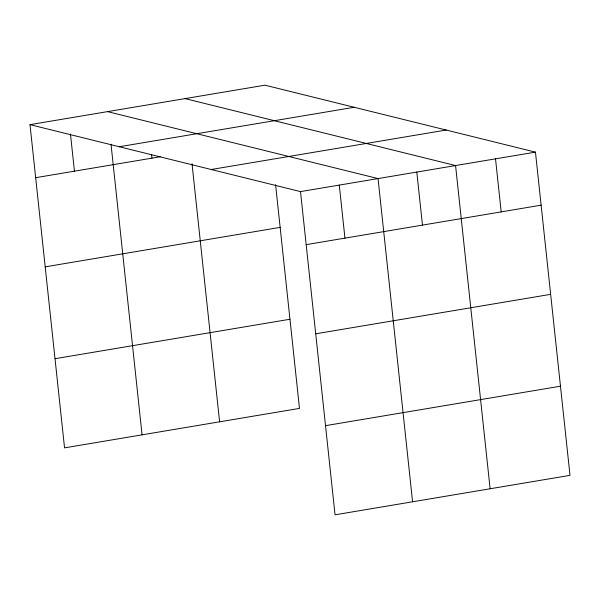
<?xml version="1.0" encoding="UTF-8"?>
<svg xmlns="http://www.w3.org/2000/svg" width="600" height="600" viewBox="0 0 600 600"><rect width="100%" height="100%" fill="white"/><g stroke="black" fill="none" stroke-linecap="round" stroke-linejoin="round"><path stroke-width="0.9" d="M30 124.65L264.952 85.185L535.455 152.137L570 475.35L335.048 514.815L300.51 191.602L30 124.65L64.545 447.862L299.49 408.397L275.58 184.665M119.265 146.745L354.218 107.28M35.67 177.69L160.275 156.757M211.237 169.507L446.19 130.042M300.51 191.602L535.455 152.137M45.195 266.843L280.147 227.385M306.18 244.642L541.125 205.178M55.012 358.702L289.965 319.245M315.705 333.803L550.658 294.337M325.522 425.662L560.475 386.197M185.07 98.602L455.572 165.555L490.118 488.768M107.535 111.623L378.045 178.575L412.582 501.795M495.518 158.843L501.188 211.89M416.805 172.065L422.475 225.112M339.278 185.093L344.947 238.132M192.022 163.718L219.608 421.815M151.567 154.433L151.965 158.153M111.015 144.195L142.072 434.842M70.455 133.958L74.438 171.18"/></g></svg>
